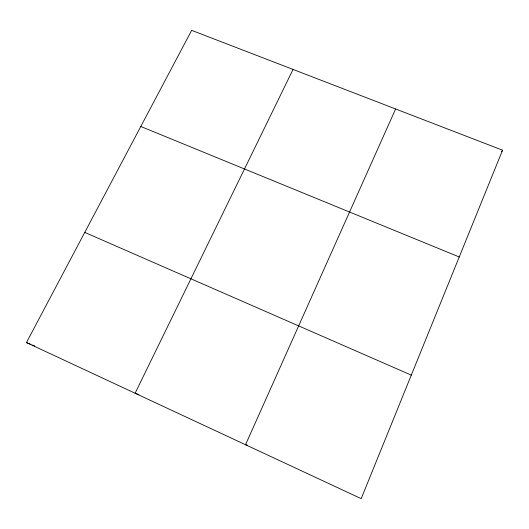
<?xml version="1.0" encoding="UTF-8"?>
<svg xmlns="http://www.w3.org/2000/svg" width="529" height="529" viewBox="0 0 529 529"><rect width="100%" height="100%" fill="white"/><g stroke="black" fill="none" stroke-linecap="round" stroke-linejoin="round"><path stroke-width="0.79" d="M502.55 150.196L361.188 498.655L26.45 342.587L191.657 30.345L502.55 150.196L501.651 151.578M395.619 108.974L245.529 444.73L247.149 445.015M293.046 69.431L135.107 393.245L138.929 394.641M26.45 342.587L31.032 344.439M32.56 345.06L34.848 345.986M140.793 126.477L459.238 256.968M84.752 232.396L411.298 375.134"/></g></svg>
